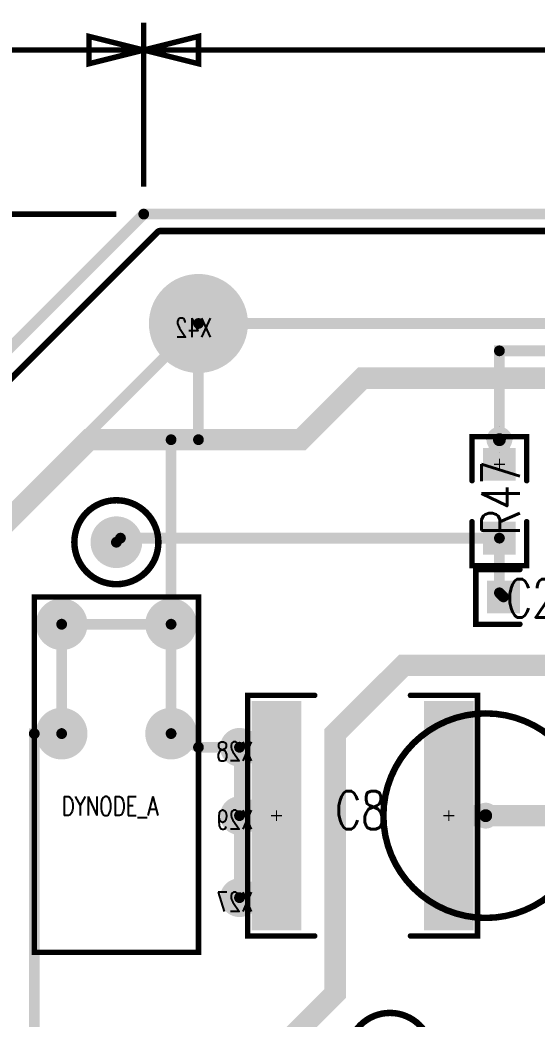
# Model space of a CAD drawing. Extents: x -105 to 180, y -98 to 99.
# Drawn here: x -46.38 to -22.38, y 28.65 to 75.06 of the extents above; entities that cross this region are included whole.
import ezdxf

# ---------------------------------------------------------------- set-up
doc = ezdxf.new("R2010")
doc.units = 0
for name, pattern in [('SIG_0', [2, 1, 1]), ('SIG_1', [2, 1, 1]), ('SIG_44', [2, 1, 1]), ('SIG_57', [2, 1, 1]), ('SIG_61', [2, 1, 1])]:
    doc.linetypes.add(name, pattern=pattern)
for name, color, linetype in [('BOARD_OUTLINE_00', 5, 'CONTINUOUS'), ('DIMENSION_24', 5, 'CONTINUOUS'), ('DRIL_NPLTE_THRU_01', 16, 'CONTINUOUS'), ('DRIL_NPLTE_THRU_02', 176, 'CONTINUOUS'), ('DRIL_NPLTE_THRU_04', 56, 'CONTINUOUS'), ('DRIL_PLTE_THRU_01', 16, 'CONTINUOUS'), ('DRIL_PLTE_THRU_02', 176, 'CONTINUOUS'), ('DRIL_PLTE_THRU_04', 56, 'CONTINUOUS'), ('DRIL_SYMBOL', 5, 'CONTINUOUS'), ('PADS_BOT', 2, 'CONTINUOUS'), ('PADS_INNER', 1, 'CONTINUOUS'), ('PADS_TOP', 1, 'CONTINUOUS'), ('PART_NAME_01', 2, 'CONTINUOUS'), ('PART_NAME_04', 4, 'CONTINUOUS'), ('PART_TOP_2DLINE_00', 254, 'CONTINUOUS'), ('PART_TOP_2DLINE_01', 254, 'CONTINUOUS'), ('POUR_OUTLINE_04', 2, 'CONTINUOUS'), ('POUR_VIATHERM_04', 2, 'CONTINUOUS'), ('POUR_VOID_04', 2, 'CONTINUOUS'), ('TEXT_24', 6, 'CONTINUOUS'), ('TRACE_01', 1, 'CONTINUOUS'), ('TRACE_02', 5, 'CONTINUOUS'), ('TRACE_04', 2, 'CONTINUOUS'), ('VIAPTS', 1, 'CONTINUOUS')]:
    doc.layers.add(name, color=color, linetype=linetype)
doc.styles.add('W0$127', font='simplex', dxfattribs={"width": 0.75})
doc.styles.add('W0$254', font='simplex', dxfattribs={"width": 0.75})

# ---------------------------------------------------------------- blocks, each defined once
blk = doc.blocks.new('SMOOTH_0$5')
at = {"const_width": 0.25}
blk.add_lwpolyline([(-0.125, 0, 1), (0.125, 0, 1)], format="xyb", close=True, dxfattribs=at)
blk = doc.blocks.new('BOARD_24')
at = {"layer": 'BOARD_OUTLINE_00', "const_width": 0.5}
blk.add_lwpolyline([(0, 0), (-81.28, 0), (-106.68, -25.4), (-106.68, -106.68), (-88.9, -124.46), (7.62, -124.46), (25.4, -106.68), (25.4, -25.4)], close=True, dxfattribs=at)
at = {"layer": 'BOARD_OUTLINE_00'}
blk.add_blockref('SMOOTH_0$5', (-81.28, 0), dxfattribs=at)
blk = doc.blocks.new('D_1dfeghi_49')
at = {"layer": 'DIMENSION_24'}
for points, const_width in [([(0, 1.27), (0, 34.29)], 0.254), ([(25.4, 26.67), (25.4, 34.29)], 0.254), ([(0, 33.02), (7.406, 33.02)], 0.254), ([(25.4, 33.02), (17.994, 33.02)], 0.254), ([(25.4, 25.4), (25.401, 25.4)], 0.0254), ([(0, 0), (0.001, 0)], 0.0254)]:
    blk.add_lwpolyline(points, dxfattribs=dict(at, const_width=const_width))
at = {"layer": 'DIMENSION_24', "const_width": 0.254}
for points in [[(0, 33.02), (2.54, 33.655), (2.54, 32.385)], [(25.4, 33.02), (22.86, 32.385), (22.86, 33.655)]]:
    blk.add_lwpolyline(points, close=True, dxfattribs=at)
at = {"layer": 'TEXT_24', "style": 'W0$254', "width": 0.75}
blk.add_text('25.4Metr', height=1.778, dxfattribs=at).set_placement((8.168, 32.068))
blk = doc.blocks.new('D_1dfeghi_50')
at = {"layer": 'DIMENSION_24'}
for points, const_width in [([(0, 1.27), (0, 8.89)], 0.254), ([(0, 7.62), (35.664, 7.62)], 0.254), ([(0, 0), (0.001, 0)], 0.0254)]:
    blk.add_lwpolyline(points, dxfattribs=dict(at, const_width=const_width))
at = {"layer": 'DIMENSION_24', "const_width": 0.254}
blk.add_lwpolyline([(0, 7.62), (2.54, 8.255), (2.54, 6.985)], close=True, dxfattribs=at)
blk = doc.blocks.new('D_2dfeghi_52')
at = {"layer": 'DIMENSION_24'}
for points, const_width in [([(24.13, 25.4), (-8.89, 25.4)], 0.254), ([(-7.62, 25.4), (-7.62, 14.415)], 0.254), ([(25.4, 25.4), (25.401, 25.4)], 0.0254), ([(-7.62, 0), (-7.62, 10.986)], 0.254), ([(-1.27, 0), (-8.89, 0)], 0.254), ([(0, 0), (0.001, 0)], 0.0254)]:
    blk.add_lwpolyline(points, dxfattribs=dict(at, const_width=const_width))
at = {"layer": 'DIMENSION_24', "const_width": 0.254}
for points in [[(-7.62, 25.4), (-6.985, 22.86), (-8.255, 22.86)], [(-7.62, 0), (-8.255, 2.54), (-6.985, 2.54)]]:
    blk.add_lwpolyline(points, close=True, dxfattribs=at)
at = {"layer": 'TEXT_24', "style": 'W0$254', "width": 0.75}
blk.add_text('25.4Metr', height=1.778, dxfattribs=at).set_placement((-12.152, 11.748))
blk = doc.blocks.new('POUR_VOID_21')
at = {"layer": 'POUR_VOID_04', "const_width": 0.3}
blk.add_lwpolyline([(-546.78, -358.14, 1), (-542.88, -358.14, 1)], format="xyb", close=True, dxfattribs=at)
blk = doc.blocks.new('POUR_VOID_10')
at = {"layer": 'POUR_VOID_04', "const_width": 0.3}
blk.add_lwpolyline([(-532.435, -370.84, 1), (-522.935, -370.84, 1)], format="xyb", close=True, dxfattribs=at)
blk = doc.blocks.new('POUR_VOID_9')
at = {"layer": 'POUR_VOID_04', "const_width": 0.3}
blk.add_lwpolyline([(-534.08, -381.952, 1), (-530.18, -381.952, 1)], format="xyb", close=True, dxfattribs=at)
blk = doc.blocks.new('POUR_OUTLINE_2')
at = {"layer": 'POUR_OUTLINE_04', "const_width": 0.3}
blk.add_lwpolyline([(-437.665, -448.820736), (-437.665, -369.059264, 0.198912367), (-437.708934, -368.953198), (-462.933198, -343.728934, 0.198912367), (-463.039264, -343.685), (-542.800736, -343.685, 0.198912367), (-542.906802, -343.728934), (-568.131066, -368.953198, 0.198912367), (-568.175, -369.059264), (-568.175, -448.820736, 0.198912367), (-568.131066, -448.926802), (-550.526802, -466.531066, 0.198912367), (-550.420736, -466.575), (-455.419264, -466.575, 0.198912367), (-455.313198, -466.531066), (-437.708934, -448.926802, 0.198912367)], format="xyb", close=True, dxfattribs=at)
for name in ['POUR_VOID_21', 'POUR_VOID_10', 'POUR_VOID_9']:
    blk.add_blockref(name, (0, 0))
blk = doc.blocks.new('POUR_VIATHERM_42')
at = {"layer": 'POUR_VIATHERM_04'}
for points in [[(-527.05, -352.7775), (-527.05, -352.7775)], [(-527.65, -353.3775), (-527.65, -353.3775)], [(-526.45, -353.3775), (-526.45, -353.3775)], [(-527.05, -353.9775), (-527.05, -353.9775)]]:
    blk.add_lwpolyline(points, dxfattribs=at)
blk = doc.blocks.new('POUR_HEADER_1')
for name in ['POUR_OUTLINE_2', 'POUR_VIATHERM_42']:
    blk.add_blockref(name, (541.02, 343.535))
blk = doc.blocks.new('SMOOTH_0$254')
at = {"const_width": 0.127}
blk.add_lwpolyline([(-0.0635, 0, 1), (0.0635, 0, 1)], format="xyb", close=True, dxfattribs=at)
blk = doc.blocks.new('PART_BODY_TOP_1')
at = {"layer": 'PART_TOP_2DLINE_00', "const_width": 0.254}
for points in [[(-0.9525, 1.27), (-2.9972, 1.27), (-2.9972, -1.27), (-0.9525, -1.27)], [(0.9525, 1.27), (2.9972, 1.27), (2.9972, -1.27), (0.9525, -1.27)]]:
    blk.add_lwpolyline(points, dxfattribs=at)
at = {"layer": 'PART_TOP_2DLINE_00'}
for p in [(-2.9972, 1.27), (-0.9525, 1.27), (0.9525, 1.27), (2.9972, 1.27), (-2.9972, -1.27), (-0.9525, -1.27), (0.9525, -1.27), (2.9972, -1.27)]:
    blk.add_blockref('SMOOTH_0$254', p, dxfattribs=at)
blk = doc.blocks.new('DRIL_SYMBOL_0')
at = {"layer": 'DRIL_SYMBOL', "const_width": 0.0508}
for points in [[(-0.254, 0), (0.254, 0)], [(0, -0.254), (0, 0.254)]]:
    blk.add_lwpolyline(points, dxfattribs=at)
blk = doc.blocks.new('DRIL_HOLE_0')
blk.add_lwpolyline([(0, 0, 1), (0, 0, 1)], format="xyb", close=True)
blk.add_blockref('DRIL_SYMBOL_0', (0, 0))
blk = doc.blocks.new('PAD_0')
blk.add_lwpolyline([(0, 0, 1), (0, 0, 1)], format="xyb", close=True)
blk = doc.blocks.new('PAD_1')
at = {"const_width": 1.524}
blk.add_lwpolyline([(-0.762, 0), (0.762, 0)], dxfattribs=at)
blk = doc.blocks.new('STK_TOP_5')
at = {"layer": 'DRIL_PLTE_THRU_01'}
blk.add_blockref('DRIL_HOLE_0', (0, 0), dxfattribs=at)
at = {"layer": 'DRIL_PLTE_THRU_02'}
blk.add_blockref('DRIL_HOLE_0', (0, 0), dxfattribs=at)
at = {"layer": 'DRIL_PLTE_THRU_04'}
blk.add_blockref('DRIL_HOLE_0', (0, 0), dxfattribs=at)
at = {"layer": 'PADS_BOT'}
blk.add_blockref('PAD_0', (0, 0), dxfattribs=at)
at = {"layer": 'PADS_INNER'}
blk.add_blockref('PAD_0', (0, 0), dxfattribs=at)
at = {"layer": 'PADS_TOP'}
blk.add_blockref('PAD_1', (0, 0), dxfattribs=at)
blk = doc.blocks.new('SYM_TOP_2')
for name, p in [('PART_BODY_TOP_1', (0, 0)), ('STK_TOP_5', (-1.7145, 0)), ('STK_TOP_5', (1.7145, 0))]:
    blk.add_blockref(name, p)
blk = doc.blocks.new('PART_TOP_57')
blk.add_blockref('SYM_TOP_2', (0, 0))
at = {"layer": 'PART_NAME_01', "style": 'W0$254', "width": 0.75}
blk.add_text('C29', height=1.778, rotation=180, dxfattribs=at).set_placement((1.5875, 0.9525))
blk = doc.blocks.new('PART_TOP_58')
blk.add_blockref('SYM_TOP_2', (0, 0))
at = {"layer": 'PART_NAME_01', "style": 'W0$254', "width": 0.75}
blk.add_text('R47', height=1.778, dxfattribs=at).set_placement((-1.5875, -0.9525))
blk = doc.blocks.new('PART_BODY_TOP_20')
at = {"layer": 'PART_TOP_2DLINE_01', "const_width": 0.254}
blk.add_lwpolyline([(-19.05, 3.81), (-2.54, 3.81), (-2.54, -3.81), (-19.05, -3.81)], close=True, dxfattribs=at)
at = {"layer": 'PART_TOP_2DLINE_01'}
for p in [(-19.05, 3.81), (-2.54, 3.81), (-19.05, -3.81), (-2.54, -3.81)]:
    blk.add_blockref('SMOOTH_0$254', p, dxfattribs=at)
blk = doc.blocks.new('DRIL_SYMBOL_1$3')
at = {"layer": 'DRIL_SYMBOL', "const_width": 0.0508}
for points in [[(-0.254, 0), (0.254, 0)], [(0, -0.254), (0, 0.254)]]:
    blk.add_lwpolyline(points, dxfattribs=at)
blk = doc.blocks.new('DRIL_HOLE_1$3')
at = {"const_width": 0.65}
blk.add_lwpolyline([(-0.325, 0, 1), (0.325, 0, 1)], format="xyb", close=True, dxfattribs=at)
blk.add_blockref('DRIL_SYMBOL_1$3', (0, 0))
blk = doc.blocks.new('PAD_11')
at = {"const_width": 1.2}
blk.add_lwpolyline([(0, -0.6, 1), (0, 0.6, 1)], format="xyb", close=True, dxfattribs=at)
blk = doc.blocks.new('STK_TOP_107')
at = {"layer": 'DRIL_PLTE_THRU_01'}
blk.add_blockref('DRIL_HOLE_1$3', (0, 0), dxfattribs=at)
at = {"layer": 'DRIL_PLTE_THRU_02'}
blk.add_blockref('DRIL_HOLE_1$3', (0, 0), dxfattribs=at)
at = {"layer": 'DRIL_PLTE_THRU_04'}
blk.add_blockref('DRIL_HOLE_1$3', (0, 0), dxfattribs=at)
at = {"layer": 'PADS_BOT'}
blk.add_blockref('PAD_11', (0, 0), dxfattribs=at)
at = {"layer": 'PADS_INNER'}
blk.add_blockref('PAD_11', (0, 0), dxfattribs=at)
at = {"layer": 'PADS_TOP'}
blk.add_blockref('PAD_11', (0, 0), dxfattribs=at)
blk = doc.blocks.new('DRIL_SYMBOL_1$4')
at = {"layer": 'DRIL_SYMBOL', "const_width": 0.0508}
for points in [[(-0.254, 0), (0.254, 0)], [(0, -0.254), (0, 0.254)]]:
    blk.add_lwpolyline(points, dxfattribs=at)
blk = doc.blocks.new('DRIL_HOLE_1$4')
at = {"const_width": 0.7}
blk.add_lwpolyline([(-0.35, 0, 1), (0.35, 0, 1)], format="xyb", close=True, dxfattribs=at)
blk.add_blockref('DRIL_SYMBOL_1$4', (0, 0))
blk = doc.blocks.new('STK_TOP_8')
at = {"layer": 'DRIL_PLTE_THRU_01'}
blk.add_blockref('DRIL_HOLE_1$4', (0, 0), dxfattribs=at)
at = {"layer": 'DRIL_PLTE_THRU_02'}
blk.add_blockref('DRIL_HOLE_1$4', (0, 0), dxfattribs=at)
at = {"layer": 'DRIL_PLTE_THRU_04'}
blk.add_blockref('DRIL_HOLE_1$4', (0, 0), dxfattribs=at)
at = {"layer": 'PADS_BOT'}
blk.add_blockref('PAD_11', (0, 0), dxfattribs=at)
at = {"layer": 'PADS_INNER'}
blk.add_blockref('PAD_11', (0, 0), dxfattribs=at)
at = {"layer": 'PADS_TOP'}
blk.add_blockref('PAD_11', (0, 0), dxfattribs=at)
blk = doc.blocks.new('SYM_TOP_21')
for name, p in [('PART_BODY_TOP_20', (0, 0)), ('STK_TOP_8', (-8.89, 2.54)), ('STK_TOP_8', (-3.81, 2.54)), ('STK_TOP_107', (0, 0)), ('STK_TOP_8', (-8.89, -2.54)), ('STK_TOP_8', (-3.81, -2.54))]:
    blk.add_blockref(name, p)
blk = doc.blocks.new('PART_TOP_94')
blk.add_blockref('SYM_TOP_21', (0, 0))
at = {"layer": 'PART_NAME_01', "style": 'W0$127', "width": 0.75}
blk.add_text('DYNODE_A', height=0.889, rotation=270, dxfattribs=at).set_placement((-12.7, 2.54))
blk = doc.blocks.new('PART_BODY_TOP_23')
at = {"layer": 'PART_TOP_2DLINE_00', "const_width": 0.254}
for points in [[(-2.2225, 5.588), (-5.334, 5.588), (-5.334, -5.588), (-2.2225, -5.588)], [(2.2225, 5.588), (5.334, 5.588), (5.334, -5.588), (2.2225, -5.588)]]:
    blk.add_lwpolyline(points, dxfattribs=at)
at = {"layer": 'PART_TOP_2DLINE_00'}
for p in [(-5.334, 5.588), (-2.2225, 5.588), (2.2225, 5.588), (5.334, 5.588), (-5.334, -5.588), (-2.2225, -5.588), (2.2225, -5.588), (5.334, -5.588)]:
    blk.add_blockref('SMOOTH_0$254', p, dxfattribs=at)
blk = doc.blocks.new('PAD_14')
at = {"const_width": 2.3}
blk.add_lwpolyline([(-5.33, 0), (5.33, 0)], dxfattribs=at)
blk = doc.blocks.new('STK_TOP_124')
at = {"layer": 'DRIL_PLTE_THRU_01'}
blk.add_blockref('DRIL_HOLE_0', (0, 0), dxfattribs=at)
at = {"layer": 'DRIL_PLTE_THRU_02'}
blk.add_blockref('DRIL_HOLE_0', (0, 0), dxfattribs=at)
at = {"layer": 'DRIL_PLTE_THRU_04'}
blk.add_blockref('DRIL_HOLE_0', (0, 0), dxfattribs=at)
at = {"layer": 'PADS_BOT'}
blk.add_blockref('PAD_0', (0, 0), dxfattribs=at)
at = {"layer": 'PADS_INNER'}
blk.add_blockref('PAD_0', (0, 0), dxfattribs=at)
at = {"layer": 'PADS_TOP', "rotation": 90}
blk.add_blockref('PAD_14', (0, 0), dxfattribs=at)
blk = doc.blocks.new('SYM_TOP_17')
for name, p in [('STK_TOP_124', (-4, 0)), ('STK_TOP_124', (4, 0)), ('PART_BODY_TOP_23', (0, 0))]:
    blk.add_blockref(name, p)
blk = doc.blocks.new('PART_TOP_114')
blk.add_blockref('SYM_TOP_17', (0, 0))
at = {"layer": 'PART_NAME_01', "style": 'W0$254', "width": 0.75}
blk.add_text('C8', height=1.778, dxfattribs=at).set_placement((-1.27, -0.635))
blk = doc.blocks.new('DRIL_SYMBOL_0$8')
at = {"layer": 'DRIL_SYMBOL', "const_width": 0.0508}
for points in [[(-0.254, 0), (0.254, 0)], [(0, -0.254), (0, 0.254)]]:
    blk.add_lwpolyline(points, dxfattribs=at)
blk = doc.blocks.new('DRIL_HOLE_0$8')
at = {"const_width": 0.4}
blk.add_lwpolyline([(-0.2, 0, 1), (0.2, 0, 1)], format="xyb", close=True, dxfattribs=at)
blk.add_blockref('DRIL_SYMBOL_0$8', (0, 0))
blk = doc.blocks.new('PAD_12')
at = {"const_width": 0.9}
blk.add_lwpolyline([(0, -0.45, 1), (0, 0.45, 1)], format="xyb", close=True, dxfattribs=at)
blk = doc.blocks.new('STK_BOT_110')
at = {"layer": 'DRIL_PLTE_THRU_01'}
blk.add_blockref('DRIL_HOLE_0$8', (0, 0), dxfattribs=at)
at = {"layer": 'DRIL_PLTE_THRU_02'}
blk.add_blockref('DRIL_HOLE_0$8', (0, 0), dxfattribs=at)
at = {"layer": 'DRIL_PLTE_THRU_04'}
blk.add_blockref('DRIL_HOLE_0$8', (0, 0), dxfattribs=at)
at = {"layer": 'PADS_BOT'}
blk.add_blockref('PAD_12', (0, 0), dxfattribs=at)
at = {"layer": 'PADS_INNER'}
blk.add_blockref('PAD_12', (0, 0), dxfattribs=at)
at = {"layer": 'PADS_TOP'}
blk.add_blockref('PAD_12', (0, 0), dxfattribs=at)
blk = doc.blocks.new('SYM_BOT_10')
blk.add_blockref('STK_BOT_110', (0, 0))
blk = doc.blocks.new('PART_BOT_118')
blk.add_blockref('SYM_BOT_10', (0, 0))
at = {"layer": 'PART_NAME_04', "style": 'W0$127', "width": 0.75}
blk.add_text('X27', height=0.889, dxfattribs=at).set_placement((-0.635, -0.635))
blk = doc.blocks.new('PART_BOT_119')
blk.add_blockref('SYM_BOT_10', (0, 0))
at = {"layer": 'PART_NAME_04', "style": 'W0$127', "width": 0.75}
blk.add_text('X28', height=0.889, dxfattribs=at).set_placement((-0.635, -0.635))
blk = doc.blocks.new('PART_BOT_120')
blk.add_blockref('SYM_BOT_10', (0, 0))
at = {"layer": 'PART_NAME_04', "style": 'W0$127', "width": 0.75}
blk.add_text('X29', height=0.889, dxfattribs=at).set_placement((-0.635, -0.635))
blk = doc.blocks.new('DRIL_SYMBOL_4')
at = {"layer": 'DRIL_SYMBOL', "const_width": 0.0508}
for points in [[(-0.254, 0), (0.254, 0)], [(0, -0.254), (0, 0.254)]]:
    blk.add_lwpolyline(points, dxfattribs=at)
blk = doc.blocks.new('DRIL_HOLE_4')
at = {"const_width": 2}
blk.add_lwpolyline([(-1, 0, 1), (1, 0, 1)], format="xyb", close=True, dxfattribs=at)
blk.add_blockref('DRIL_SYMBOL_4', (0, 0))
blk = doc.blocks.new('PAD_17')
at = {"const_width": 2.3}
blk.add_lwpolyline([(0, -1.15, 1), (0, 1.15, 1)], format="xyb", close=True, dxfattribs=at)
blk = doc.blocks.new('STK_BOT_152')
at = {"layer": 'DRIL_NPLTE_THRU_01'}
blk.add_blockref('DRIL_HOLE_4', (0, 0), dxfattribs=at)
at = {"layer": 'DRIL_NPLTE_THRU_02'}
blk.add_blockref('DRIL_HOLE_4', (0, 0), dxfattribs=at)
at = {"layer": 'DRIL_NPLTE_THRU_04'}
blk.add_blockref('DRIL_HOLE_4', (0, 0), dxfattribs=at)
at = {"layer": 'PADS_BOT'}
blk.add_blockref('PAD_17', (0, 0), dxfattribs=at)
at = {"layer": 'PADS_INNER'}
blk.add_blockref('PAD_0', (0, 0), dxfattribs=at)
at = {"layer": 'PADS_TOP'}
blk.add_blockref('PAD_0', (0, 0), dxfattribs=at)
blk = doc.blocks.new('SYM_BOT_25')
blk.add_blockref('STK_BOT_152', (0, 0))
blk = doc.blocks.new('PART_BOT_134')
blk.add_blockref('SYM_BOT_25', (0, 0))
at = {"layer": 'PART_NAME_04', "style": 'W0$127', "width": 0.75}
blk.add_text('X42', height=0.889, dxfattribs=at).set_placement((-0.635, -0.635))
blk = doc.blocks.new('SMOOTH_1')
at = {"const_width": 0.5}
blk.add_lwpolyline([(-0.25, 0, 1), (0.25, 0, 1)], format="xyb", close=True, dxfattribs=at)
blk = doc.blocks.new('SMOOTH_1$5')
at = {"const_width": 0.75}
blk.add_lwpolyline([(-0.375, 0, 1), (0.375, 0, 1)], format="xyb", close=True, dxfattribs=at)
blk = doc.blocks.new('DRIL_SYMBOL_0$6')
at = {"layer": 'DRIL_SYMBOL', "const_width": 0.0508}
for points in [[(-0.254, 0), (0.254, 0)], [(0, -0.254), (0, 0.254)]]:
    blk.add_lwpolyline(points, dxfattribs=at)
blk = doc.blocks.new('DRIL_HOLE_0$6')
at = {"const_width": 0.3}
blk.add_lwpolyline([(-0.15, 0, 1), (0.15, 0, 1)], format="xyb", close=True, dxfattribs=at)
blk.add_blockref('DRIL_SYMBOL_0$6', (0, 0))
blk = doc.blocks.new('PAD_19')
at = {"const_width": 0.6}
blk.add_lwpolyline([(0, -0.3, 1), (0, 0.3, 1)], format="xyb", close=True, dxfattribs=at)
blk = doc.blocks.new('STK_TOP_22')
at = {"layer": 'DRIL_PLTE_THRU_01'}
blk.add_blockref('DRIL_HOLE_0$6', (0, 0), dxfattribs=at)
at = {"layer": 'DRIL_PLTE_THRU_02'}
blk.add_blockref('DRIL_HOLE_0$6', (0, 0), dxfattribs=at)
at = {"layer": 'DRIL_PLTE_THRU_04'}
blk.add_blockref('DRIL_HOLE_0$6', (0, 0), dxfattribs=at)
at = {"layer": 'PADS_BOT'}
blk.add_blockref('PAD_19', (0, 0), dxfattribs=at)
at = {"layer": 'PADS_INNER'}
blk.add_blockref('PAD_19', (0, 0), dxfattribs=at)
at = {"layer": 'PADS_TOP'}
blk.add_blockref('PAD_19', (0, 0), dxfattribs=at)
blk = doc.blocks.new('SYM_TOP_1')
blk.add_blockref('STK_TOP_22', (0, 0))

msp = doc.modelspace()

# ---------------------------------------------------------------- linework, layer by layer
at = {"layer": 'TRACE_01', "linetype": 'SIG_61'}
for points, const_width in [([(-24.13, 55.5625), (-24.13, 54.4195)], 1), ([(-36.195, 41.275), (-34.29, 41.275), (-34.29, 34.29)], 1.5), ([(-36.195, 38.1), (-34.48, 38.1)], 1.5), ([(-34.48, 38.1), (-34.29, 37.91), (-34.29, 34.29)], 1.5), ([(-36.195, 34.29), (-34.29, 34.29)], 1.5)]:
    msp.add_lwpolyline(points, dxfattribs=dict(at, const_width=const_width))
at = {"layer": 'TRACE_01', "linetype": 'SIG_44', "const_width": 0.5}
for points in [[(-41.91, 50.8), (-41.7195, 50.9905), (-24.13, 50.9905)], [(-24.13, 50.9905), (-24.13, 48.4505)], [(-24.13, 48.4505), (-23.9395, 48.26)]]:
    msp.add_lwpolyline(points, dxfattribs=at)
at = {"layer": 'TRACE_01', "linetype": 'SIG_57', "const_width": 1}
for points in [[(-26.48, 38.1), (-24.765, 38.1)], [(-24.765, 38.1), (-12.065, 38.1), (-6.985, 33.02), (-6.985, 27.1145)]]:
    msp.add_lwpolyline(points, dxfattribs=at)
at = {"layer": 'TRACE_02', "linetype": 'SIG_0', "const_width": 1}
msp.add_lwpolyline([(-53.0225, -16.51), (-53.0225, 45.72), (-43.18, 55.5625), (-33.3375, 55.5625), (-30.48, 58.42), (-19.05, 58.42)], dxfattribs=at)
at = {"layer": 'TRACE_02', "linetype": 'SIG_1', "const_width": 1}
msp.add_lwpolyline([(-38.4175, -24.13), (-35.56, -24.13), (-31.75, -20.32), (-31.75, -16.51), (-38.1, -10.16), (-38.1, 17.78), (-34.925, 20.955), (-34.925, 26.67), (-31.75, 29.845), (-31.75, 41.91), (-28.575, 45.085), (-19.3675, 45.085)], dxfattribs=at)
at = {"layer": 'TRACE_02', "linetype": 'SIG_57', "const_width": 1}
msp.add_lwpolyline([(9.2075, 34.29), (6.6675, 36.83), (-8.89, 36.83), (-10.16, 38.1), (-24.765, 38.1)], dxfattribs=at)
at = {"layer": 'TRACE_04', "linetype": 'SIG_61', "const_width": 0.5}
for points in [[(-60.96, 38.1), (-38.1, 60.96)], [(-39.37, 46.99), (-39.37, 55.5625), (-38.1, 55.5625), (-38.1, 60.96)], [(-15.875, 60.96), (-38.1, 60.96)], [(-24.13, 55.5625), (-24.13, 59.69), (-20.6375, 59.69)], [(-44.45, 41.91), (-44.45, 46.99)], [(-44.45, 46.99), (-39.37, 46.99)], [(-39.37, 41.91), (-39.37, 46.99)], [(-45.72, 24.13), (-45.72, 41.91), (-44.45, 41.91)], [(-36.195, 41.275), (-38.1, 41.275), (-39.37, 41.91)], [(-36.195, 38.1), (-36.195, 41.275)], [(-36.195, 34.29), (-36.195, 38.1)]]:
    msp.add_lwpolyline(points, dxfattribs=at)

# ---------------------------------------------------------------- block references
for name, p in [('D_1dfeghi_49', (-66.04, 40.64)), ('D_1dfeghi_50', (-40.64, 66.04)), ('D_2dfeghi_52', (-66.04, 40.64)), ('BOARD_24', (40.64, 66.04)), ('PART_TOP_114', (-30.48, 38.1))]:
    msp.add_blockref(name, p)
at = {"linetype": 'SIG_61'}
msp.add_blockref('POUR_HEADER_1', (-38.1, 65.405), dxfattribs=at)
at = {"xscale": -1}
for name, p in [('PART_BOT_134', (-38.1, 60.96)), ('PART_BOT_119', (-36.195, 41.275)), ('PART_BOT_120', (-36.195, 38.1)), ('PART_BOT_118', (-36.195, 34.29))]:
    msp.add_blockref(name, p, dxfattribs=at)
for name, p, rotation in [('PART_TOP_58', (-24.13, 52.705), 90), ('PART_TOP_94', (-41.91, 50.8), 90), ('PART_TOP_57', (-22.225, 48.26), 180)]:
    msp.add_blockref(name, p, dxfattribs=dict(rotation=rotation))
at = {"layer": 'TRACE_01'}
for name, p in [('SMOOTH_1', (-24.13, 55.5625)), ('SMOOTH_1', (-24.13, 54.4195)), ('SMOOTH_0$5', (-41.91, 50.8)), ('SMOOTH_0$5', (-41.7195, 50.9905)), ('SMOOTH_0$5', (-24.13, 50.9905)), ('SMOOTH_0$5', (-24.13, 50.9905)), ('SMOOTH_0$5', (-24.13, 48.4505)), ('SMOOTH_0$5', (-24.13, 48.4505)), ('SMOOTH_0$5', (-23.9395, 48.26)), ('SMOOTH_1$5', (-36.195, 41.275)), ('SMOOTH_1$5', (-34.29, 41.275)), ('SMOOTH_1$5', (-36.195, 38.1)), ('SMOOTH_1$5', (-34.48, 38.1)), ('SMOOTH_1$5', (-34.48, 38.1)), ('SMOOTH_1$5', (-34.29, 37.91)), ('SMOOTH_1', (-26.48, 38.1)), ('SMOOTH_1', (-24.765, 38.1)), ('SMOOTH_1', (-24.765, 38.1)), ('SMOOTH_1$5', (-36.195, 34.29)), ('SMOOTH_1$5', (-34.29, 34.29)), ('SMOOTH_1$5', (-34.29, 34.29)), ('SMOOTH_1$5', (-34.29, 34.29))]:
    msp.add_blockref(name, p, dxfattribs=at)
at = {"layer": 'TRACE_02'}
for p in [(-30.48, 58.42), (-43.18, 55.5625), (-33.3375, 55.5625), (-28.575, 45.085), (-31.75, 41.91), (-24.765, 38.1), (-31.75, 29.845)]:
    msp.add_blockref('SMOOTH_1', p, dxfattribs=at)
at = {"layer": 'TRACE_04'}
for p in [(-38.1, 60.96), (-38.1, 60.96), (-38.1, 60.96), (-24.13, 59.69), (-39.37, 55.5625), (-38.1, 55.5625), (-24.13, 55.5625), (-44.45, 46.99), (-44.45, 46.99), (-39.37, 46.99), (-39.37, 46.99), (-39.37, 46.99), (-45.72, 41.91), (-44.45, 41.91), (-44.45, 41.91), (-39.37, 41.91), (-39.37, 41.91), (-38.1, 41.275), (-36.195, 41.275), (-36.195, 41.275), (-36.195, 38.1), (-36.195, 38.1), (-36.195, 34.29)]:
    msp.add_blockref('SMOOTH_0$5', p, dxfattribs=at)
at = {"layer": 'VIAPTS', "linetype": 'SIG_61'}
msp.add_blockref('SYM_TOP_1', (-24.13, 55.5625), dxfattribs=at)
at = {"layer": 'VIAPTS', "linetype": 'SIG_57'}
msp.add_blockref('SYM_TOP_1', (-24.765, 38.1), dxfattribs=at)

doc.saveas('drawing.dxf')
